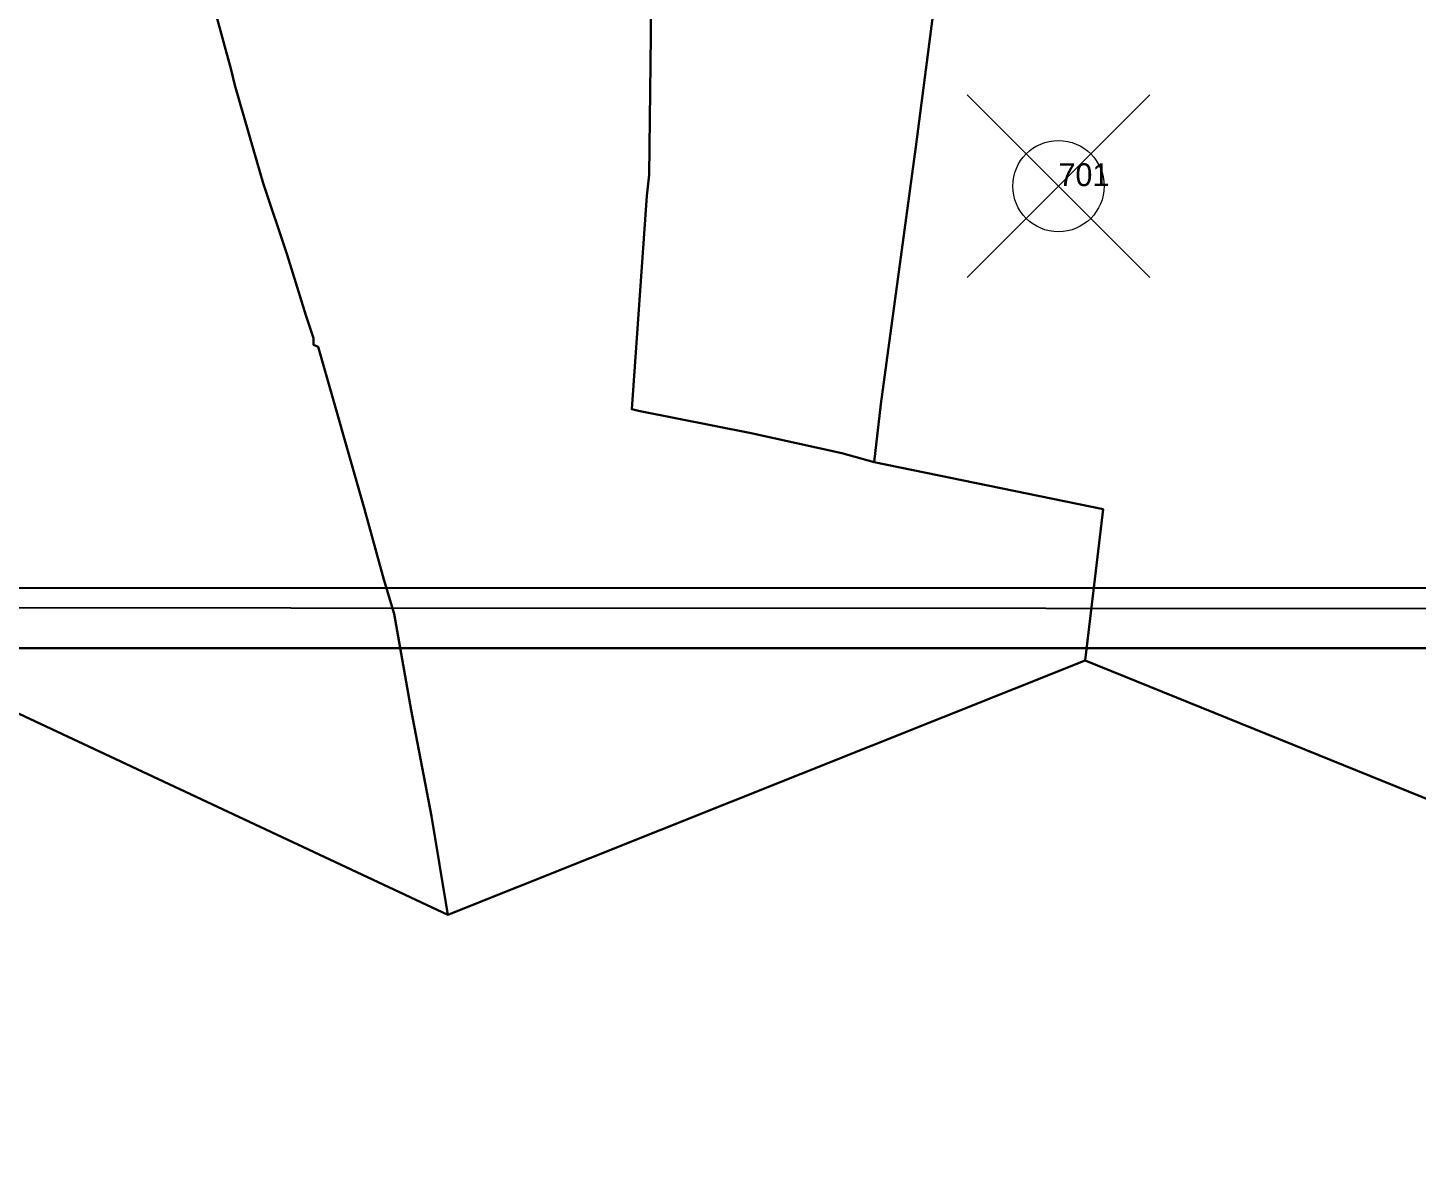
# Model space of a CAD drawing. Header units: millimetres. Extents: x -7906370 to 58235770, y -60992620 to 60.
# Drawn here: x 2803.8 to 2956, y -600.7 to -475.2 of the extents above; entities that cross this region are included whole.
import ezdxf

# ---------------------------------------------------------------- set-up
doc = ezdxf.new("R2010")
doc.units = ezdxf.units.MM
doc.header["$PDMODE"] = 35
doc.header["$PDSIZE"] = 10
doc.linetypes.add('DASHED', pattern=[0.75, 0.5, -0.25])
for name, color, linetype in [('Legend', 250, 'Continuous'), ('Line_Marking_Adusting_Sheet', 1, 'Continuous'), ('Poly_Off', 7, 'Continuous')]:
    doc.layers.add(name, color=color, linetype=linetype)
doc.layers.add('Poly_Survey_Bndry', color=250, linetype='Continuous', lineweight=30)
doc.layers.add('Text_Survey_No', color=250, linetype='Continuous', lineweight=0)
doc.styles.get("Standard").update_dxf_attribs({"font": 'SakalBharati.ttf'})

msp = doc.modelspace()

# ---------------------------------------------------------------- linework, layer by layer
at = {"layer": 'Legend'}
msp.add_lwpolyline([(2271.55, -536.51), (3329.09, -536.51), (3329.09, -1232.38), (2271.55, -1232.38)], close=True, dxfattribs=at)
at = {"layer": 'Legend', "lineweight": 30}
msp.add_lwpolyline([(3210.91, -1225.76), (2278.17, -1225.76), (2278.17, -543.13), (3210.91, -543.13), (3322.47, -543.13), (3322.47, -585.43), (3322.47, -619.88), (3322.47, -636.91), (3322.47, -644.13), (3322.47, -655.94), (3322.47, -1091.85), (3322.47, -1151.32), (3322.47, -1191.26), (3322.47, -1225.76)], close=True, dxfattribs=at)
at = {"layer": 'Line_Marking_Adusting_Sheet'}
msp.add_lwpolyline([(3080.69, -538.84), (2336.35, -538.52)], dxfattribs=at)
at = {"layer": 'Poly_Off'}
for points in [[(2786.35, -542.62), (2849.78, -572.31)], [(2849.78, -572.31), (2919.58, -544.48)], [(2919.58, -544.48), (2962.14, -561.71)]]:
    msp.add_lwpolyline(points, dxfattribs=at)
at = {"layer": 'Poly_Survey_Bndry'}
for points in [[(2896.5, -522.74), (2892.93, -521.75), (2883.01, -519.58), (2870.68, -517.12), (2869.93, -516.95), (2871.58, -493.56), (2871.84, -491.27), (2872.03, -476.05), (2872.03, -474.02), (2871.71, -471.74), (2871.51, -446.95), (2871.51, -431.3), (2864.92, -430.88), (2865.66, -420.56), (2866.9, -407.07), (2867.66, -398.5)], [(2913.31, -403.17), (2909.66, -425.06), (2907.68, -436.93), (2906.89, -442.87), (2904.79, -459.21), (2901.04, -488.2), (2897.23, -516.39), (2896.5, -522.74)], [(2904.79, -459.21), (2901.04, -488.2), (2897.23, -516.39), (2896.5, -522.74), (2892.93, -521.75), (2883.01, -519.58), (2870.68, -517.12), (2869.93, -516.95), (2871.58, -493.56), (2871.84, -491.27), (2872.03, -476.05), (2872.03, -474.02)], [(2786.35, -542.62), (2849.78, -572.31), (2848.01, -561.51), (2845.76, -549.91), (2843.89, -539.37), (2842.76, -535.6), (2840.67, -527.9), (2835.59, -510.13), (2835.05, -509.89), (2835.05, -509.17), (2834.22, -506.66), (2832.17, -500.04), (2829.55, -492.19), (2828.5, -488.55), (2826.45, -481.44), (2826.02, -479.63), (2825.44, -477.5), (2822, -464.87)], [(2822, -464.87), (2825.44, -477.5), (2826.02, -479.63), (2826.45, -481.44), (2828.5, -488.55), (2829.55, -492.19), (2832.17, -500.04), (2834.22, -506.66), (2835.05, -509.17), (2835.05, -509.89), (2835.59, -510.13), (2840.67, -527.9), (2842.76, -535.6), (2843.89, -539.37), (2845.76, -549.91), (2848.01, -561.51), (2849.78, -572.31)], [(2822, -464.87), (2825.44, -477.5), (2826.02, -479.63), (2826.45, -481.44), (2828.5, -488.55), (2829.55, -492.19), (2832.17, -500.04), (2834.22, -506.66), (2835.05, -509.17), (2835.05, -509.89), (2835.59, -510.13), (2840.67, -527.9), (2842.76, -535.6), (2843.89, -539.37), (2845.76, -549.91), (2848.01, -561.51), (2849.78, -572.31), (2919.58, -544.48), (2921.55, -527.91), (2896.5, -522.74), (2892.93, -521.75), (2883.01, -519.58), (2870.68, -517.12), (2869.93, -516.95), (2871.58, -493.56), (2871.84, -491.27), (2872.03, -476.05), (2872.03, -474.02)], [(2896.5, -522.74), (2921.55, -527.91), (2919.58, -544.48)]]:
    msp.add_lwpolyline(points, dxfattribs=at)
msp.add_lwpolyline([(2962.14, -561.71), (2919.58, -544.48), (2921.55, -527.91), (2896.5, -522.74), (2897.23, -516.39), (2901.04, -488.2), (2904.79, -459.21), (2906.89, -442.87), (2907.68, -436.93), (2909.66, -425.06), (2913.31, -403.17), (2923.77, -404.52), (2940.97, -406.57), (2966.63, -409.59), (2981.61, -411.5), (2975.66, -457.33), (2967.44, -520.78)], close=True, dxfattribs=at)
at = {"layer": 'Text_Survey_No'}
msp.add_point((2916.67, -492.51), dxfattribs=at)

# ---------------------------------------------------------------- texts
at = {"layer": 'Text_Survey_No', "linetype": 'DASHED'}
msp.add_text('701', height=2.5, dxfattribs=at).set_placement((2916.67, -492.51))

doc.saveas('drawing.dxf')
